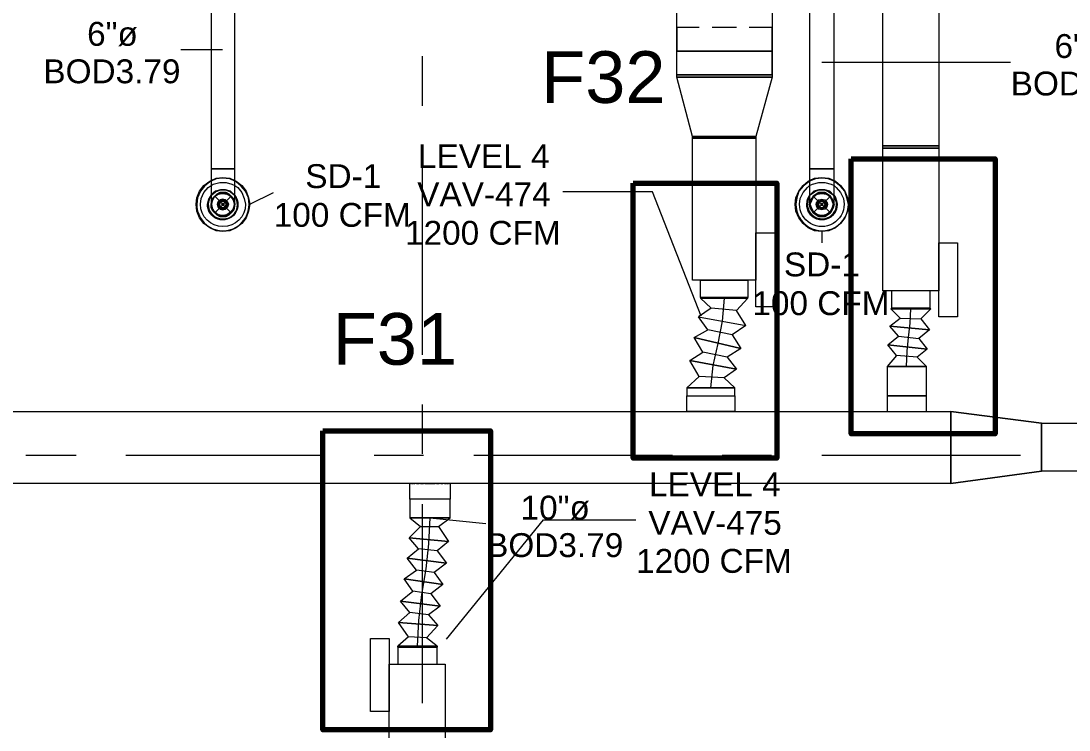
# Model space of a CAD drawing. Header units: metres. Extents: x 39 to 278, y -7 to 151.
# Drawn here: x 62.11 to 68.8, y 14.36 to 18.89 of the extents above; entities that cross this region are included whole.
import ezdxf

# ---------------------------------------------------------------- set-up
doc = ezdxf.new("R2010")
doc.units = ezdxf.units.M
doc.layers.add('HVAC - Ductos', color=5, linetype='Continuous', lineweight=50)
doc.layers.add('PDF_Geometry', color=7, linetype='Continuous', true_color=0xaaaaaa)
doc.layers.add('PDF_Text', color=7, linetype='Continuous')
doc.styles.add('PDF Arial-BoldMT-Identity-H', font='arial.ttf')
doc.styles.add('PDF Helvetica', font='')
doc.styles.get('PDF Helvetica').set_extended_font_data('Helvetica')

msp = doc.modelspace()

# ---------------------------------------------------------------- linework, layer by layer
at = {"layer": 'HVAC - Ductos', "lineweight": 0}
for points in [[(67.9673, 19.8448), (67.9673, 18.0894), (67.6098, 18.0894), (67.6098, 19.8448)], [(63.471, 19.3223), (63.4664, 19.3223), (63.4618, 19.3223), (63.448, 19.3223), (63.4343, 19.3223), (63.416, 19.3223), (63.393, 19.3223), (63.3747, 19.3223), (63.3564, 19.3223), (63.3426, 19.3223), (63.3289, 19.3223), (63.3197, 19.3223), (63.3197, 17.9427), (63.3289, 17.9427), (63.3426, 17.9427), (63.3564, 17.9427), (63.3747, 17.9427), (63.393, 17.9427), (63.416, 17.9427), (63.4343, 17.9427), (63.448, 17.9427), (63.4618, 17.9427), (63.4664, 17.9427), (63.471, 17.9427)], [(66.2943, 19.1573), (66.904, 19.1573), (66.904, 18.6944), (66.2943, 18.6944)], [(66.2943, 18.5294), (66.2943, 18.5432), (66.904, 18.5432), (66.904, 18.5294)], [(66.7985, 18.149), (66.7985, 18.1398), (66.3951, 18.1398), (66.3951, 18.149)], [(66.3951, 17.2323), (66.3951, 18.1398), (66.7985, 18.1398), (66.7985, 17.2323)], [(67.6098, 18.0756), (67.6098, 18.0894), (67.9673, 18.0894), (67.9673, 18.0756)], [(67.6098, 17.1636), (67.6098, 18.0756), (67.9673, 18.0756), (67.9673, 17.1636)], [(63.3472, 17.8006), (63.3793, 17.8098), (63.4114, 17.8098), (63.4434, 17.8006), (63.4664, 17.7777), (63.471, 17.7731), (63.4664, 17.7777), (63.471, 17.7686), (63.4664, 17.7777), (63.4434, 17.796), (63.4114, 17.8098), (63.3793, 17.8098), (63.3472, 17.796), (63.3243, 17.7777), (63.3197, 17.7686), (63.3243, 17.7777), (63.3472, 17.796), (63.3793, 17.8098), (63.4114, 17.8098), (63.4434, 17.796), (63.4664, 17.7777), (63.4434, 17.8006), (63.4114, 17.8098), (63.3793, 17.8098), (63.3472, 17.8006), (63.3197, 17.7777), (63.3197, 17.7731), (63.3197, 17.7777)], [(67.1423, 17.7686), (67.1468, 17.7777), (67.1744, 17.796), (67.2018, 17.8098), (67.2385, 17.8098), (67.266, 17.796), (67.2935, 17.7777), (67.2706, 17.8006), (67.2385, 17.8098), (67.2018, 17.8098), (67.1698, 17.8006), (67.1468, 17.7777), (67.1423, 17.7731), (67.1468, 17.7777)], [(67.2935, 17.7777), (67.266, 17.796), (67.2385, 17.8098), (67.2018, 17.8098), (67.1744, 17.796), (67.1468, 17.7777), (67.1698, 17.8006), (67.2018, 17.8098), (67.2385, 17.8098), (67.2706, 17.8006), (67.2935, 17.7777), (67.2981, 17.7731), (67.2935, 17.7777), (67.2981, 17.7686)], [(63.3197, 17.7731), (63.306, 17.7502), (63.2968, 17.7181), (63.306, 17.7502)], [(63.4618, 17.6906), (63.4434, 17.6677), (63.4206, 17.6494), (63.393, 17.6448), (63.3656, 17.6494), (63.3426, 17.6677), (63.3289, 17.6906), (63.3243, 17.7181), (63.3289, 17.741), (63.3426, 17.7686), (63.3656, 17.7823), (63.393, 17.7869), (63.4206, 17.7823), (63.4434, 17.7686), (63.4618, 17.741), (63.4664, 17.7181)], [(63.3656, 17.7319), (63.361, 17.7181), (63.3656, 17.7319), (63.3793, 17.7456), (63.393, 17.7502), (63.4114, 17.7456), (63.4252, 17.7319), (63.4297, 17.7181), (63.4252, 17.7319), (63.4114, 17.7456), (63.393, 17.7502), (63.3793, 17.7456)], [(63.3747, 17.7319), (63.3701, 17.7181), (63.3747, 17.7319), (63.3884, 17.741), (63.4022, 17.741), (63.416, 17.7319), (63.4206, 17.7181), (63.416, 17.7319), (63.4022, 17.741), (63.3884, 17.741)], [(63.4343, 17.7823), (63.416, 17.7914), (63.393, 17.7914), (63.4206, 17.7869), (63.4252, 17.7869), (63.4252, 17.7823), (63.448, 17.7686)], [(63.4572, 17.7548), (63.4664, 17.7364), (63.4618, 17.7548), (63.448, 17.7686)], [(67.1423, 17.7731), (67.1285, 17.7502), (67.1239, 17.7181), (67.1285, 17.7502)], [(67.2844, 17.6906), (67.2706, 17.6677), (67.2477, 17.6494), (67.2201, 17.6448), (67.1927, 17.6494), (67.1698, 17.6677), (67.156, 17.6906), (67.1468, 17.7181), (67.156, 17.741), (67.1698, 17.7686), (67.1927, 17.7823), (67.2201, 17.7869), (67.2477, 17.7823), (67.2706, 17.7686), (67.2844, 17.741), (67.2935, 17.7181)], [(67.2523, 17.6998), (67.2385, 17.686), (67.2201, 17.6814), (67.2018, 17.686), (67.1881, 17.6998), (67.1835, 17.7181), (67.1881, 17.7319), (67.2018, 17.7456), (67.2201, 17.7502), (67.2385, 17.7456), (67.2523, 17.7319), (67.2568, 17.7181)], [(67.2477, 17.6998), (67.2385, 17.686), (67.2201, 17.6814), (67.2018, 17.686), (67.1927, 17.6998), (67.1881, 17.7181), (67.1927, 17.7319), (67.2018, 17.7456), (67.2201, 17.7502), (67.2385, 17.7456), (67.2477, 17.7319), (67.2523, 17.7181)], [(67.2431, 17.6998), (67.2293, 17.6906), (67.211, 17.6906), (67.1973, 17.6998), (67.1927, 17.7181), (67.1973, 17.7319), (67.211, 17.741), (67.2293, 17.741), (67.2431, 17.7319), (67.2477, 17.7181)], [(67.2385, 17.6998), (67.2293, 17.6906), (67.211, 17.6906), (67.2018, 17.6998), (67.1973, 17.7181), (67.2018, 17.7319), (67.211, 17.741), (67.2293, 17.741), (67.2385, 17.7319), (67.2431, 17.7181)], [(63.471, 17.7181), (63.4664, 17.6952), (63.4618, 17.6768), (63.448, 17.6631), (63.4343, 17.6494), (63.416, 17.6402), (63.393, 17.6402), (63.3747, 17.6402), (63.3564, 17.6494), (63.3426, 17.6631), (63.3289, 17.6768), (63.3197, 17.6952), (63.3197, 17.7181), (63.3197, 17.7227), (63.3197, 17.7181), (63.3197, 17.6952), (63.3289, 17.6768), (63.3426, 17.6631), (63.3564, 17.6494), (63.3747, 17.6402), (63.393, 17.6402), (63.416, 17.6402), (63.4343, 17.6494), (63.448, 17.6631), (63.4618, 17.6768), (63.4664, 17.6952), (63.471, 17.7181), (63.471, 17.7227)], [(63.4252, 17.6998), (63.4297, 17.7181), (63.4252, 17.6998), (63.4114, 17.686), (63.393, 17.6814), (63.3793, 17.686), (63.3656, 17.6998), (63.361, 17.7181), (63.3656, 17.6998), (63.3793, 17.686), (63.393, 17.6814), (63.4114, 17.686)], [(63.416, 17.6998), (63.4206, 17.7181), (63.416, 17.6998), (63.4022, 17.6906), (63.3884, 17.6906), (63.3747, 17.6998), (63.3701, 17.7181), (63.3747, 17.6998), (63.3884, 17.6906), (63.4022, 17.6906)], [(63.4068, 17.6998), (63.393, 17.6952), (63.3793, 17.6998), (63.3747, 17.7181), (63.3793, 17.7319), (63.393, 17.7364), (63.4068, 17.7319), (63.416, 17.7181)], [(63.3976, 17.7227), (63.393, 17.7227), (63.3884, 17.7181), (63.393, 17.7227), (63.3976, 17.7227), (63.4022, 17.7181), (63.3976, 17.709), (63.393, 17.709), (63.3884, 17.7181), (63.393, 17.7136), (63.3976, 17.7136), (63.3976, 17.7181)], [(67.2981, 17.7181), (67.2935, 17.6952), (67.2844, 17.6768), (67.2752, 17.6631), (67.2568, 17.6494), (67.2385, 17.6402), (67.2201, 17.6402), (67.2018, 17.6402), (67.1835, 17.6494), (67.1652, 17.6631), (67.156, 17.6768), (67.1468, 17.6952), (67.1423, 17.7181), (67.1468, 17.7227), (67.1423, 17.7181), (67.1468, 17.6952), (67.156, 17.6768), (67.1652, 17.6631), (67.1835, 17.6494), (67.2018, 17.6402), (67.2201, 17.6402), (67.2385, 17.6402), (67.2568, 17.6494), (67.2752, 17.6631), (67.2844, 17.6768), (67.2935, 17.6952), (67.2981, 17.7181), (67.2935, 17.7227)], [(67.2339, 17.6998), (67.2201, 17.6952), (67.2064, 17.6998), (67.2018, 17.7181), (67.2064, 17.7319), (67.2201, 17.7364), (67.2339, 17.7319), (67.2385, 17.7181)], [(67.2156, 17.7227), (67.2156, 17.7181), (67.2156, 17.7227), (67.2247, 17.7227), (67.2247, 17.7181), (67.2247, 17.7227)], [(67.2247, 17.7136), (67.2247, 17.7181), (67.2247, 17.709), (67.2156, 17.709), (67.2156, 17.7181), (67.2156, 17.7136)], [(66.9223, 17.0627), (66.7985, 17.0627), (66.7985, 17.5348), (66.9223, 17.5348)], [(68.0864, 16.9986), (67.9673, 16.9986), (67.9673, 17.4706), (68.0864, 17.4706)], [(67.6647, 17.0536), (67.6693, 17.0536), (67.6877, 17.0536), (67.7152, 17.0536), (67.7473, 17.0536), (67.7885, 17.0536), (67.8252, 17.0536), (67.8619, 17.0536), (67.8893, 17.0536), (67.9077, 17.0536), (67.9123, 17.0536), (67.9123, 17.1636), (67.9077, 17.1636), (67.8985, 17.1636), (67.8756, 17.1636), (67.8527, 17.1636), (67.8206, 17.1636), (67.7885, 17.1636), (67.7564, 17.1636), (67.7244, 17.1636), (67.7014, 17.1636), (67.6785, 17.1636), (67.6647, 17.1636), (67.6647, 17.0536), (67.6602, 17.049), (67.6693, 17.049), (67.6831, 17.049), (67.7152, 17.049), (67.7473, 17.049), (67.7885, 17.049), (67.8252, 17.049), (67.8619, 17.049), (67.8893, 17.049), (67.9077, 17.049), (67.9169, 17.049), (67.9123, 17.0536), (67.9077, 17.0536), (67.8893, 17.0536), (67.8619, 17.0536), (67.8252, 17.0536), (67.7885, 17.0536), (67.7473, 17.0536), (67.7152, 17.0536), (67.6877, 17.0536), (67.6693, 17.0536)], [(66.4456, 17.1223), (66.4502, 17.1223), (66.4685, 17.1223), (66.4914, 17.1223), (66.5235, 17.1223), (66.5602, 17.1223), (66.5968, 17.1223), (66.6381, 17.1223), (66.6701, 17.1223), (66.7022, 17.1223), (66.7298, 17.1223), (66.7435, 17.1223), (66.7481, 17.1223), (66.7435, 17.1223), (66.7298, 17.1223), (66.7022, 17.1223), (66.6701, 17.1223), (66.6381, 17.1223), (66.5968, 17.1223), (66.5602, 17.1223), (66.5235, 17.1223), (66.4914, 17.1223), (66.4685, 17.1223), (66.4502, 17.1223)], [(67.6647, 17.0536), (67.6785, 17.0536), (67.7014, 17.0536), (67.7244, 17.0536), (67.7564, 17.0536), (67.7885, 17.0536), (67.8206, 17.0536), (67.8527, 17.0536), (67.8756, 17.0536), (67.8985, 17.0536), (67.9077, 17.0536), (67.9123, 17.0536), (67.9077, 17.0536), (67.8985, 17.0536), (67.8756, 17.0536), (67.8527, 17.0536), (67.8206, 17.0536), (67.7885, 17.0536), (67.7564, 17.0536), (67.7244, 17.0536), (67.7014, 17.0536), (67.6785, 17.0536)], [(67.8893, 16.6823), (67.8848, 16.6823), (67.871, 16.6823), (67.8527, 16.6823), (67.8252, 16.6823), (67.7977, 16.6823), (67.761, 16.6823), (67.729, 16.6823), (67.7014, 16.6823), (67.6739, 16.6823), (67.651, 16.6823), (67.6418, 16.6823), (67.6373, 16.6823), (67.6418, 16.6823), (67.651, 16.6823), (67.6739, 16.6823), (67.7014, 16.6823), (67.729, 16.6823), (67.761, 16.6823), (67.7977, 16.6823), (67.8252, 16.6823), (67.8527, 16.6823), (67.871, 16.6823), (67.8848, 16.6823)], [(66.3585, 16.5448), (66.3631, 16.5448), (66.3814, 16.5448), (66.4043, 16.5448), (66.4364, 16.5448), (66.4731, 16.5448), (66.5098, 16.5448), (66.551, 16.5448), (66.5877, 16.5448), (66.6198, 16.5448), (66.6427, 16.5448), (66.661, 16.5448), (66.6656, 16.5448), (66.661, 16.5448), (66.6427, 16.5448), (66.6198, 16.5448), (66.5877, 16.5448), (66.551, 16.5448), (66.5098, 16.5448), (66.4731, 16.5448), (66.4364, 16.5448), (66.4043, 16.5448), (66.3814, 16.5448), (66.3631, 16.5448)], [(66.6656, 16.4944), (66.6656, 16.3935), (66.661, 16.3935), (66.6427, 16.3935), (66.6198, 16.3935), (66.5877, 16.3935), (66.551, 16.3935), (66.5098, 16.3935), (66.4731, 16.3935), (66.4364, 16.3935), (66.4043, 16.3935), (66.3814, 16.3935), (66.3631, 16.3935), (66.3585, 16.3935), (66.3585, 16.4944), (66.3631, 16.4944), (66.3814, 16.4944), (66.4043, 16.4944), (66.4364, 16.4944), (66.4731, 16.4944), (66.5098, 16.4944), (66.551, 16.4944), (66.5877, 16.4944), (66.6198, 16.4944), (66.6427, 16.4944), (66.661, 16.4944)], [(58.0993, 16.3935), (68.0451, 16.3935), (68.0451, 15.9352), (58.0993, 15.9352)], [(68.6227, 16.3202), (68.0451, 16.3935)], [(68.6227, 16.3202), (73.1419, 16.3202), (73.1419, 16.0131), (68.6227, 16.0131)], [(64.5893, 15.7152), (64.5939, 15.7152), (64.6076, 15.7152), (64.626, 15.7152), (64.6535, 15.7152), (64.6856, 15.7152), (64.7176, 15.7152), (64.7497, 15.7152), (64.7818, 15.7152), (64.8048, 15.7152), (64.8276, 15.7152), (64.8414, 15.7152), (64.846, 15.7152), (64.8414, 15.7152), (64.8276, 15.7152), (64.8048, 15.7152), (64.7818, 15.7152), (64.7497, 15.7152), (64.7176, 15.7152), (64.6856, 15.7152), (64.6535, 15.7152), (64.626, 15.7152), (64.6076, 15.7152), (64.5939, 15.7152)], [(64.3372, 14.9452), (64.4564, 14.9452), (64.4564, 14.4777), (64.3372, 14.4777)], [(64.7635, 14.8902), (64.7589, 14.8902), (64.7451, 14.8902), (64.7268, 14.8902), (64.6993, 14.8902), (64.6672, 14.8902), (64.6352, 14.8902), (64.603, 14.8902), (64.5756, 14.8902), (64.548, 14.8902), (64.5298, 14.8902), (64.516, 14.8902), (64.5114, 14.8902), (64.516, 14.8902), (64.5298, 14.8902), (64.548, 14.8902), (64.5756, 14.8902), (64.603, 14.8902), (64.6352, 14.8902), (64.6672, 14.8902), (64.6993, 14.8902), (64.7268, 14.8902), (64.7451, 14.8902), (64.7589, 14.8902)], [(64.8139, 14.7802), (64.8139, 12.956), (64.4564, 12.956), (64.4564, 14.7802)]]:
    msp.add_lwpolyline(points, close=True, dxfattribs=at)
for points in [[(67.1423, 19.2719), (67.1423, 17.9427), (67.1468, 17.9427), (67.156, 17.9427), (67.1652, 17.9427), (67.1835, 17.9427), (67.2018, 17.9427), (67.2201, 17.9427), (67.2385, 17.9427), (67.2568, 17.9427), (67.2752, 17.9427), (67.2844, 17.9427), (67.2935, 17.9427), (67.2981, 17.9427), (67.2981, 19.2719)], [(66.4364, 18.8456), (66.2943, 18.8456)], [(66.904, 18.5432), (66.904, 18.6073), (66.904, 18.6714), (66.904, 18.7356), (66.904, 18.7906), (66.904, 18.8456), (66.904, 18.6944), (66.904, 18.6486), (66.904, 18.5982), (66.904, 18.5432), (66.2943, 18.5432), (66.2943, 18.5982), (66.2943, 18.6486), (66.2943, 18.6944)], [(66.2943, 18.5432), (66.2943, 18.6073), (66.2943, 18.6714), (66.2943, 18.7356), (66.2943, 18.7906), (66.2943, 18.8456), (66.2943, 18.6944), (66.904, 18.6944)], [(66.6747, 18.8456), (66.5189, 18.8456)], [(66.904, 18.8456), (66.7572, 18.8456)], [(63.393, 18.7036), (63.1272, 18.7036)], [(67.2201, 18.6256), (68.4256, 18.6256)], [(66.3951, 18.149), (66.2943, 18.5294)], [(66.2943, 18.5294), (66.904, 18.5294)], [(66.904, 18.5294), (66.7985, 18.149)], [(66.7985, 18.149), (66.3951, 18.149)], [(63.471, 17.7181), (63.471, 17.7227), (63.471, 17.741), (63.471, 17.7731), (63.471, 17.8098), (63.471, 17.8556), (63.471, 17.9106), (63.471, 17.9427), (63.4664, 17.9427), (63.4618, 17.9427), (63.448, 17.9427), (63.4343, 17.9427), (63.416, 17.9427), (63.393, 17.9427), (63.3747, 17.9427), (63.3564, 17.9427), (63.3426, 17.9427), (63.3289, 17.9427), (63.3197, 17.9427), (63.3197, 17.8923), (63.3197, 17.8419), (63.3197, 17.796), (63.3197, 17.7594), (63.3197, 17.7319), (63.3197, 17.7181)], [(67.2981, 17.7181), (67.2981, 17.7227), (67.2981, 17.741), (67.2981, 17.7731), (67.2981, 17.8098), (67.2981, 17.8556), (67.2981, 17.9106), (67.2981, 17.9427), (67.2935, 17.9427), (67.2844, 17.9427), (67.2752, 17.9427), (67.2568, 17.9427), (67.2385, 17.9427), (67.2201, 17.9427), (67.2018, 17.9427), (67.1835, 17.9427), (67.1652, 17.9427), (67.156, 17.9427), (67.1468, 17.9427), (67.1423, 17.9427), (67.1423, 17.8923), (67.1423, 17.8419), (67.1423, 17.796), (67.1423, 17.7594), (67.1423, 17.7319), (67.1423, 17.7181)], [(63.3197, 17.8694), (63.3518, 17.8832), (63.393, 17.8877), (63.4389, 17.8832), (63.471, 17.8694)], [(63.471, 17.8648), (63.4389, 17.8786), (63.393, 17.8832), (63.3518, 17.8786), (63.3197, 17.8648)], [(67.1423, 17.8694), (67.1744, 17.8832), (67.2201, 17.8877), (67.266, 17.8832), (67.2981, 17.8694)], [(67.2981, 17.8648), (67.2614, 17.8786), (67.2201, 17.8832), (67.179, 17.8786), (67.1423, 17.8648)], [(63.471, 17.8694), (63.4802, 17.8648), (63.5168, 17.8373), (63.5443, 17.8006), (63.558, 17.7594), (63.5672, 17.7181), (63.558, 17.6723), (63.5443, 17.631), (63.5168, 17.5944), (63.4802, 17.5668), (63.4389, 17.5486), (63.393, 17.544), (63.3518, 17.5486), (63.3106, 17.5668), (63.2739, 17.5944), (63.2464, 17.631), (63.228, 17.6723), (63.2234, 17.7181), (63.228, 17.7594), (63.2464, 17.8006), (63.2739, 17.8373), (63.3106, 17.8648), (63.3197, 17.8694)], [(63.3197, 17.8373), (63.3334, 17.8464), (63.3747, 17.8556), (63.416, 17.8556), (63.4526, 17.8464), (63.471, 17.8373)], [(67.2981, 17.8694), (67.3073, 17.8648), (67.3393, 17.8373), (67.3668, 17.8006), (67.3852, 17.7594), (67.3897, 17.7181), (67.3852, 17.6723), (67.3668, 17.631), (67.3393, 17.5944), (67.3073, 17.5668), (67.266, 17.5486), (67.2201, 17.544), (67.1744, 17.5486), (67.1331, 17.5668), (67.101, 17.5944), (67.0735, 17.631), (67.0552, 17.6723), (67.0506, 17.7181), (67.0552, 17.7594), (67.0735, 17.8006), (67.101, 17.8373), (67.1331, 17.8648), (67.1423, 17.8694)], [(67.1423, 17.8373), (67.1606, 17.8464), (67.2018, 17.8556), (67.2385, 17.8556), (67.2798, 17.8464), (67.2981, 17.8373)], [(63.361, 17.7823), (63.3656, 17.7869), (63.3701, 17.7869), (63.393, 17.7914), (63.3747, 17.7914), (63.3564, 17.7823), (63.3426, 17.7686), (63.3289, 17.7548), (63.3197, 17.7364), (63.3197, 17.7227)], [(63.471, 17.7227), (63.4664, 17.7364), (63.4664, 17.7181), (63.4664, 17.6952), (63.4572, 17.6768), (63.448, 17.6631), (63.4297, 17.654), (63.4114, 17.6448), (63.393, 17.6402), (63.3747, 17.6448), (63.3564, 17.654), (63.3426, 17.6631), (63.3289, 17.6768), (63.3243, 17.6952), (63.3197, 17.7181), (63.3243, 17.7364), (63.3289, 17.7548), (63.3426, 17.7686), (63.3564, 17.7777), (63.3747, 17.7869), (63.393, 17.7914), (63.4114, 17.7869), (63.4297, 17.7777), (63.448, 17.7686), (63.4618, 17.7456), (63.4664, 17.7456), (63.4664, 17.741)], [(63.3243, 17.6906), (63.3197, 17.7181), (63.3243, 17.741), (63.3243, 17.7456)], [(63.3243, 17.7456), (63.3243, 17.7456)], [(63.3289, 17.7456), (63.3426, 17.7686), (63.3656, 17.7823)], [(63.4618, 17.741), (63.4664, 17.7181), (63.4618, 17.6906)], [(63.5672, 17.7181), (63.7184, 17.7914)], [(66.4502, 17.0031), (66.1385, 17.796), (65.5656, 17.796)], [(67.2935, 17.7227), (67.2935, 17.7364), (67.2935, 17.7181), (67.2935, 17.6952), (67.2844, 17.6768), (67.2706, 17.6631), (67.2568, 17.654), (67.2385, 17.6448), (67.2201, 17.6402), (67.2018, 17.6448), (67.1835, 17.654), (67.1698, 17.6631), (67.156, 17.6768), (67.1468, 17.6952), (67.1468, 17.7181), (67.1468, 17.7364), (67.156, 17.7548), (67.1698, 17.7686), (67.1835, 17.7777), (67.2018, 17.7869), (67.2201, 17.7914), (67.2385, 17.7869), (67.2568, 17.7777), (67.2706, 17.7686), (67.2844, 17.7548), (67.2935, 17.7364), (67.2844, 17.7548), (67.2752, 17.7686), (67.2568, 17.7823), (67.2385, 17.7914), (67.2201, 17.7914), (67.2018, 17.7914), (67.1835, 17.7823), (67.1652, 17.7686), (67.156, 17.7548), (67.1468, 17.7364), (67.1468, 17.7227)], [(67.1514, 17.6906), (67.1468, 17.7181), (67.1514, 17.741), (67.1514, 17.7456)], [(67.1514, 17.7456), (67.1514, 17.7456)], [(67.156, 17.7456), (67.1698, 17.7686), (67.1881, 17.7823)], [(67.1881, 17.7869), (67.1927, 17.7869)], [(67.1927, 17.7869), (67.1927, 17.7869)], [(67.1973, 17.7869), (67.2201, 17.7914), (67.2431, 17.7869)], [(67.2477, 17.7869), (67.2523, 17.7823), (67.2706, 17.7686), (67.2844, 17.7456)], [(67.2477, 17.7869), (67.2477, 17.7869)], [(67.2889, 17.7456), (67.2935, 17.741)], [(67.2889, 17.7456), (67.2889, 17.7456)], [(67.2889, 17.741), (67.2935, 17.7181), (67.2889, 17.6906)], [(63.3197, 17.6952), (63.3197, 17.6952)], [(63.3197, 17.6952), (63.3197, 17.6952)], [(63.3243, 17.686), (63.3243, 17.6906)], [(63.3656, 17.6494), (63.3426, 17.6631), (63.3289, 17.686)], [(63.4618, 17.686), (63.448, 17.6631), (63.4252, 17.6494)], [(63.4664, 17.6906), (63.4664, 17.686), (63.4618, 17.686)], [(63.4664, 17.6952), (63.4664, 17.6952)], [(63.4664, 17.6952), (63.4664, 17.6952)], [(67.1468, 17.6952), (67.1468, 17.6952)], [(67.1468, 17.6952), (67.1468, 17.6952)], [(67.1514, 17.686), (67.1514, 17.6906)], [(67.1881, 17.6494), (67.1698, 17.6631), (67.156, 17.686)], [(67.2844, 17.686), (67.2706, 17.6631), (67.2523, 17.6494)], [(67.2935, 17.6906), (67.2889, 17.686)], [(67.2935, 17.6952), (67.2935, 17.6952)], [(67.2935, 17.6952), (67.2935, 17.6952)], [(63.3701, 17.6448), (63.3656, 17.6448), (63.361, 17.6494)], [(63.4206, 17.6494), (63.393, 17.6402), (63.3701, 17.6494)], [(63.4252, 17.6494), (63.4252, 17.6448), (63.4206, 17.6448)], [(67.1927, 17.6448), (67.1881, 17.6494)], [(67.2431, 17.6494), (67.2201, 17.6402), (67.1973, 17.6494)], [(67.2523, 17.6494), (67.2477, 17.6448)], [(67.2201, 17.544), (67.2201, 17.4706)], [(66.5143, 17.0536), (66.4456, 17.1177), (66.7481, 17.1177), (66.7435, 17.1177), (66.7252, 17.1177), (66.6977, 17.1177), (66.661, 17.1177), (66.6198, 17.1177), (66.5739, 17.1177), (66.5327, 17.1177), (66.496, 17.1177), (66.4685, 17.1177), (66.4502, 17.1177), (66.4456, 17.1177), (66.4502, 17.1177), (66.4685, 17.1177), (66.496, 17.1177), (66.5327, 17.1177), (66.5739, 17.1177), (66.6198, 17.1177), (66.661, 17.1177), (66.6977, 17.1177), (66.7252, 17.1177), (66.7435, 17.1177), (66.7481, 17.1177), (66.7481, 17.1223), (66.7435, 17.1223), (66.7252, 17.1223), (66.6977, 17.1223), (66.661, 17.1223), (66.6198, 17.1223), (66.5739, 17.1223), (66.5327, 17.1223), (66.496, 17.1223), (66.4685, 17.1223), (66.4502, 17.1223), (66.4456, 17.1223), (66.4456, 17.2323), (66.4502, 17.2323), (66.4685, 17.2323), (66.4914, 17.2323), (66.5235, 17.2323), (66.5602, 17.2323), (66.5968, 17.2323), (66.6381, 17.2323), (66.6701, 17.2323), (66.7022, 17.2323), (66.7298, 17.2323), (66.7435, 17.2323), (66.7481, 17.2323), (66.7481, 17.1223), (66.7435, 17.1223), (66.7252, 17.1223), (66.6977, 17.1223), (66.661, 17.1223), (66.6198, 17.1223), (66.5739, 17.1223), (66.5327, 17.1223), (66.496, 17.1223), (66.4685, 17.1223), (66.4502, 17.1223), (66.4456, 17.1223), (66.4456, 17.1177), (66.7481, 17.1177), (66.6747, 17.0398), (66.5143, 17.0536), (66.4318, 16.9986), (66.7344, 16.9436), (66.6747, 17.0398)], [(66.5968, 17.1177), (66.5831, 16.971), (66.5556, 16.829), (66.5235, 16.6868), (66.5098, 16.5448)], [(67.7198, 16.9894), (67.6602, 17.049), (67.9169, 17.049), (67.8527, 16.9848), (67.9077, 16.916), (67.6556, 16.939), (67.7198, 16.9894), (67.8527, 16.9848)], [(67.6602, 17.049), (67.6693, 17.049), (67.6831, 17.049), (67.7152, 17.049), (67.7473, 17.049), (67.7885, 17.049), (67.8252, 17.049), (67.8619, 17.049), (67.8893, 17.049), (67.9077, 17.049), (67.9169, 17.049)], [(67.761, 16.6823), (67.7656, 16.7785), (67.7747, 16.8656), (67.7839, 16.9573), (67.7885, 17.049)], [(66.6472, 16.884), (66.7022, 16.7969), (66.4043, 16.8656), (66.4914, 16.916), (66.4318, 16.9986), (66.7344, 16.9436), (66.6472, 16.884), (66.4914, 16.916)], [(67.7106, 16.8748), (67.6556, 16.939), (67.9077, 16.916), (67.8389, 16.861), (67.8939, 16.7923), (67.6418, 16.8198), (67.7106, 16.8748), (67.8389, 16.861)], [(66.6152, 16.7418), (66.6747, 16.664), (66.3768, 16.719), (66.4594, 16.774), (66.4043, 16.8656), (66.7022, 16.7969), (66.6152, 16.7418), (66.4594, 16.774)], [(67.6968, 16.751), (67.6418, 16.8198), (67.8939, 16.7923), (67.8298, 16.7418), (67.6968, 16.751), (67.6373, 16.6823), (67.6373, 16.4944), (67.6418, 16.4944), (67.651, 16.4944), (67.6739, 16.4944), (67.7014, 16.4944), (67.729, 16.4944), (67.761, 16.4944), (67.7977, 16.4944), (67.8252, 16.4944), (67.8527, 16.4944), (67.871, 16.4944), (67.8848, 16.4944), (67.8893, 16.4944), (67.8893, 16.6823), (67.6373, 16.6823), (67.8893, 16.6823), (67.8298, 16.7418)], [(66.3585, 16.5448), (66.3585, 16.4944), (66.3631, 16.4944), (66.3814, 16.4944), (66.4043, 16.4944), (66.4364, 16.4944), (66.4731, 16.4944), (66.5098, 16.4944), (66.551, 16.4944), (66.5877, 16.4944), (66.6198, 16.4944), (66.6427, 16.4944), (66.661, 16.4944), (66.6656, 16.4944), (66.6656, 16.5448), (66.3585, 16.5448), (66.4364, 16.6181), (66.3768, 16.719), (66.6747, 16.664), (66.5968, 16.609), (66.4364, 16.6181)], [(66.6656, 16.5448), (66.5968, 16.609)], [(67.871, 16.3935), (67.8756, 16.3935), (67.8848, 16.3935), (67.8893, 16.3935), (67.8893, 16.4944), (67.8848, 16.4944), (67.871, 16.4944), (67.8527, 16.4944), (67.8252, 16.4944), (67.7977, 16.4944), (67.761, 16.4944), (67.729, 16.4944), (67.7014, 16.4944), (67.6739, 16.4944), (67.651, 16.4944), (67.6418, 16.4944), (67.6373, 16.4944), (67.6373, 16.3935)], [(67.6373, 16.3935), (67.6373, 16.3935)], [(67.6418, 16.3935), (67.6464, 16.3935), (67.651, 16.3935)], [(67.6556, 16.3935), (67.6647, 16.3935), (67.6693, 16.3935)], [(67.6785, 16.3935), (67.6831, 16.3935), (67.6923, 16.3935)], [(67.7014, 16.3935), (67.706, 16.3935), (67.7244, 16.3935)], [(67.7335, 16.3935), (67.761, 16.3935), (67.7931, 16.3935)], [(67.8023, 16.3935), (67.816, 16.3935), (67.8206, 16.3935)], [(67.8344, 16.3935), (67.8435, 16.3935), (67.8481, 16.3935)], [(67.8573, 16.3935), (67.8619, 16.3935), (67.8664, 16.3935)], [(68.0451, 15.9352), (68.0451, 16.3935)], [(68.6227, 16.3202), (68.6227, 16.0131)], [(68.0451, 15.9352), (68.6227, 16.0131), (68.0451, 15.9352)], [(64.8414, 15.9352), (64.846, 15.9352), (64.846, 15.8344), (64.8414, 15.8344), (64.8276, 15.8344), (64.8048, 15.8344), (64.7818, 15.8344), (64.7497, 15.8344), (64.7176, 15.8344), (64.6856, 15.8344), (64.6535, 15.8344), (64.626, 15.8344), (64.6076, 15.8344), (64.5939, 15.8344), (64.5893, 15.8344), (64.5893, 15.9352), (64.5939, 15.9352)], [(64.5985, 15.9352), (64.603, 15.9352), (64.6076, 15.9352)], [(64.6122, 15.9352), (64.6168, 15.9352), (64.6214, 15.9352)], [(64.6306, 15.9352), (64.6397, 15.9352), (64.6489, 15.9352)], [(64.658, 15.9352), (64.6626, 15.9352), (64.6764, 15.9352)], [(64.6856, 15.9352), (64.6902, 15.9352), (64.7176, 15.9352), (64.7451, 15.9352), (64.7497, 15.9352)], [(64.7589, 15.9352), (64.7726, 15.9352), (64.7772, 15.9352)], [(64.7864, 15.9352), (64.7956, 15.9352), (64.8002, 15.9352)], [(64.8094, 15.9352), (64.8139, 15.9352), (64.823, 15.9352)], [(64.8276, 15.9352), (64.8322, 15.9352), (64.8368, 15.9352)], [(64.7726, 15.6602), (64.8368, 15.5639), (64.5848, 15.5868), (64.658, 15.6602), (64.7726, 15.6602), (64.846, 15.7152), (64.846, 15.8344), (64.8414, 15.8344), (64.8276, 15.8344), (64.8048, 15.8344), (64.7818, 15.8344), (64.7497, 15.8344), (64.7176, 15.8344), (64.6856, 15.8344), (64.6535, 15.8344), (64.626, 15.8344), (64.6076, 15.8344), (64.5939, 15.8344), (64.5893, 15.8344), (64.5893, 15.7152), (64.846, 15.7152), (64.5893, 15.7152), (64.658, 15.6602)], [(64.7176, 15.7152), (64.7085, 15.5502), (64.6902, 15.3898), (64.6626, 15.2248), (64.6443, 15.0598), (64.6352, 14.8948)], [(64.7176, 15.7152), (65.0752, 15.6785)], [(64.823, 14.9406), (65.4418, 15.7015), (66.0331, 15.7015)], [(64.7635, 15.5044), (64.823, 15.4265), (64.571, 15.4585), (64.6443, 15.5181), (64.5848, 15.5868), (64.8368, 15.5639), (64.7635, 15.5044), (64.6443, 15.5181)], [(64.7451, 15.3668), (64.8002, 15.2889), (64.5526, 15.3256), (64.6306, 15.3806), (64.571, 15.4585), (64.823, 15.4265), (64.7451, 15.3668), (64.6306, 15.3806)], [(64.7222, 15.2294), (64.7818, 15.1515), (64.5298, 15.1835), (64.6076, 15.2477), (64.5526, 15.3256), (64.8002, 15.2889), (64.7222, 15.2294), (64.6076, 15.2477)], [(64.7085, 15.0964), (64.768, 15.0277), (64.516, 15.046), (64.5893, 15.1102), (64.5298, 15.1835), (64.7818, 15.1515), (64.7085, 15.0964), (64.5893, 15.1102)], [(64.5802, 14.9544), (64.516, 15.046), (64.768, 15.0277), (64.6948, 14.9498), (64.5802, 14.9544), (64.5114, 14.8948), (64.7635, 14.8948), (64.7635, 14.8902), (64.7543, 14.8902), (64.736, 14.8902), (64.7085, 14.8902), (64.6764, 14.8902), (64.6352, 14.8902), (64.5985, 14.8902), (64.5618, 14.8902), (64.5343, 14.8902), (64.516, 14.8902), (64.5114, 14.8902), (64.5114, 14.7802), (64.516, 14.7802), (64.5298, 14.7802), (64.548, 14.7802), (64.5756, 14.7802), (64.603, 14.7802), (64.6352, 14.7802), (64.6672, 14.7802), (64.6993, 14.7802), (64.7268, 14.7802), (64.7451, 14.7802), (64.7589, 14.7802), (64.7635, 14.7802), (64.7635, 14.8902), (64.7543, 14.8902), (64.736, 14.8902), (64.7085, 14.8902), (64.6764, 14.8902), (64.6352, 14.8902), (64.5985, 14.8902), (64.5618, 14.8902), (64.5343, 14.8902), (64.516, 14.8902), (64.5114, 14.8902), (64.5114, 14.8948), (64.516, 14.8948), (64.5343, 14.8948), (64.5618, 14.8948), (64.5985, 14.8948), (64.6352, 14.8948), (64.6764, 14.8948), (64.713, 14.8948), (64.7406, 14.8948), (64.7589, 14.8948), (64.7635, 14.8948), (64.7589, 14.8948), (64.7406, 14.8948), (64.713, 14.8948), (64.6764, 14.8948), (64.6352, 14.8948), (64.5985, 14.8948), (64.5618, 14.8948), (64.5343, 14.8948), (64.516, 14.8948), (64.5114, 14.8948)], [(64.7635, 14.8948), (64.6948, 14.9498)]]:
    msp.add_lwpolyline(points, dxfattribs=at)
for points in [[(63.3197, 17.8648), (63.3106, 17.8602), (63.2784, 17.8327), (63.251, 17.8006), (63.2326, 17.7594), (63.228, 17.7181, 1.013803), (63.5626, 17.7181), (63.558, 17.7594), (63.5397, 17.8006), (63.5122, 17.8327), (63.4802, 17.8602), (63.471, 17.8648)], [(63.471, 17.8373), (63.4893, 17.8236), (63.5168, 17.7914), (63.5306, 17.7548), (63.5397, 17.7181, -0.994868), (63.251, 17.7181), (63.2556, 17.7548), (63.2739, 17.7914), (63.3014, 17.8236), (63.3197, 17.8373)], [(67.1423, 17.8648), (67.1377, 17.8602), (67.101, 17.8327), (67.0735, 17.8006), (67.0598, 17.7594), (67.0552, 17.7181, 1.014015), (67.3897, 17.7181), (67.3806, 17.7594), (67.3668, 17.8006), (67.3393, 17.8327), (67.3027, 17.8602), (67.2981, 17.8648)], [(67.2981, 17.8373), (67.3118, 17.8236), (67.3393, 17.7914), (67.3577, 17.7548), (67.3623, 17.7181, -1.008579), (67.0781, 17.7181), (67.0827, 17.7548), (67.101, 17.7914), (67.1285, 17.8236), (67.1423, 17.8373)]]:
    msp.add_lwpolyline(points, format="xyb", dxfattribs=at)
for points in [[(63.3197, 17.7686), (63.306, 17.7502), (63.3014, 17.7181, 1.387955), (63.471, 17.7686), (63.4847, 17.7502), (63.4893, 17.7181), (63.4847, 17.7502), (63.471, 17.7731, -1.421561), (63.2968, 17.7181, 1.018339), (63.4893, 17.7181, -1.388685)], [(67.1423, 17.7686), (67.1331, 17.7502), (67.1285, 17.7181, 1.361632), (67.2981, 17.7686), (67.3073, 17.7502), (67.3164, 17.7181), (67.3118, 17.7502), (67.2981, 17.7731, -1.421957), (67.1239, 17.7181, 1.017897), (67.3164, 17.7181, -1.340948)]]:
    msp.add_lwpolyline(points, format="xyb", close=True, dxfattribs=at)
at = {"layer": 'PDF_Geometry', "lineweight": 0}
for points in [[(64.6672, 18.6623), (64.6672, 18.346)], [(64.6672, 18.0252), (64.6672, 16.7556)], [(64.6672, 16.4394), (64.6672, 16.1231)], [(62.458, 16.114), (62.1372, 16.114)], [(64.0439, 16.114), (62.7743, 16.114)], [(64.6764, 16.114), (64.3602, 16.114)], [(66.2668, 16.114), (64.9972, 16.114)], [(66.8994, 16.114), (66.5831, 16.114)], [(68.4897, 16.114), (67.2201, 16.114)], [(64.6672, 15.8023), (64.6672, 14.5327)]]:
    msp.add_lwpolyline(points, dxfattribs=at)
at = {"layer": 'PDF_Geometry', "color": 232, "lineweight": 70, "true_color": 0xe91e64}
for points in [[(67.4084, 18.0073), (68.3266, 18.0073), (68.3266, 16.2512), (67.4084, 16.2512)], [(66.0154, 17.8522), (66.9336, 17.8522), (66.9336, 16.0961), (66.0154, 16.0961)], [(64.0338, 16.2715), (65.1047, 16.2715), (65.1047, 14.3623), (64.0338, 14.3623)]]:
    msp.add_lwpolyline(points, close=True, dxfattribs=at)
at = {"layer": 'PDF_Geometry', "color": 8, "lineweight": 0, "true_color": 0x808080}
for points in [[(63.4572, 17.7594), (63.416, 17.7869), (63.3701, 17.7869), (63.3334, 17.7594), (63.3197, 17.7181), (63.3334, 17.6723), (63.3701, 17.6448), (63.416, 17.6448), (63.4572, 17.6723), (63.471, 17.7181)], [(67.2798, 17.7594), (67.2431, 17.7869), (67.1973, 17.7869), (67.1606, 17.7594), (67.1423, 17.7181), (67.1606, 17.6723), (67.1973, 17.6448), (67.2431, 17.6448), (67.2798, 17.6723), (67.2981, 17.7181)]]:
    msp.add_lwpolyline(points, close=True, dxfattribs=at)
for points in [[(63.3426, 17.7686), (63.448, 17.6631)], [(63.448, 17.7686), (63.3426, 17.6631)], [(67.1652, 17.7686), (67.2752, 17.6631)], [(67.2752, 17.7686), (67.1652, 17.6631)]]:
    msp.add_lwpolyline(points, dxfattribs=at)

# ---------------------------------------------------------------- texts
at = {"layer": 'PDF_Text', "lineweight": 0, "char_height": 0.15247, "attachment_point": 4, "style": 'PDF Helvetica'}
for s, insert in [('6"ø', (62.5276, 18.8035)), ('6"ø', (68.7062, 18.7255)), ('BOD3.79', (62.248, 18.5651)), ('BOD3.79', (68.4266, 18.4872)), ('LEVEL 4', (64.6406, 18.0243)), ('SD-1', (63.921, 17.8959)), ('VAV-474', (64.6361, 17.7813)), ('100 CFM', (63.7194, 17.6484)), ('1200 CFM', (64.5581, 17.5338)), ('SD-1', (66.9782, 17.3321)), ('100 CFM', (66.7766, 17.0846)), ('LEVEL 4', (66.1165, 15.9296)), ('10"ø', (65.2961, 15.7783)), ('VAV-475', (66.112, 15.6821)), ('BOD3.79', (65.0761, 15.54)), ('1200 CFM', (66.034, 15.4392))]:
    msp.add_mtext(s, dxfattribs=dict(at, insert=insert))
at = {"layer": 'PDF_Text', "color": 232, "lineweight": 70, "true_color": 0xe91e64, "char_height": 0.33001, "attachment_point": 4, "style": 'PDF Arial-BoldMT-Identity-H'}
for s, insert in [('F32', (65.4275, 18.527)), ('F31', (64.0964, 16.8552))]:
    msp.add_mtext(s, dxfattribs=dict(at, insert=insert))

doc.saveas('drawing.dxf')
